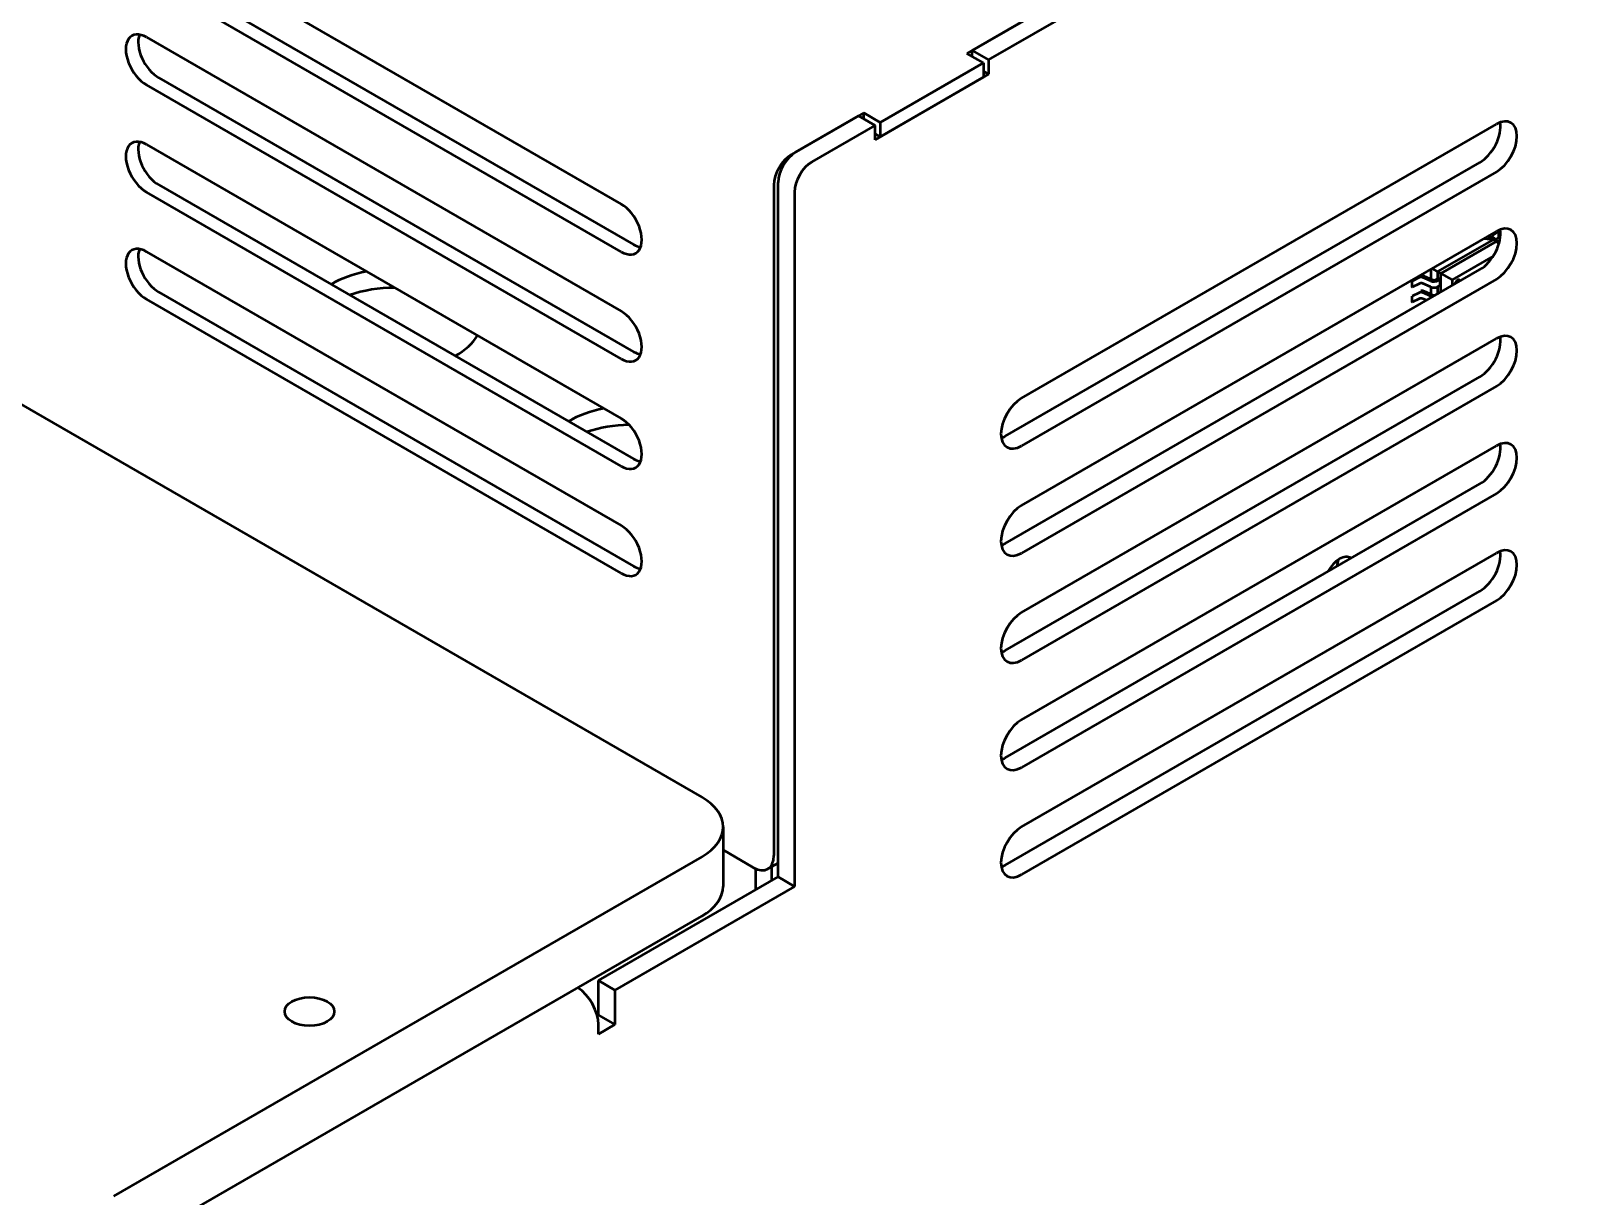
# Model space of a CAD drawing. Header units: millimetres. Extents: x 2121 to 4904, y 892 to 1933.
# Drawn here: x 3021.1 to 3100.4, y 1598.8 to 1658.7 of the extents above; entities that cross this region are included whole.
import ezdxf

# ---------------------------------------------------------------- set-up
doc = ezdxf.new("R2010")
doc.units = ezdxf.units.MM
doc.header["$LTSCALE"] = 1.8
doc.layers.add('외형선(ISO)', color=7, linetype='Continuous', lineweight=50)

msp = doc.modelspace()

# ---------------------------------------------------------------- linework, layer by layer
at = {"layer": '외형선(ISO)', "color": 7}
for p, q in [((3069.485, 1657.741), (3170.301, 1715.947)), ((3070.333, 1657.251), (3171.149, 1715.457)), ((2951.115, 1679.664), (3055.59, 1619.346)), ((3085.766, 1667.141), (3069.22, 1657.588)), ((3027.058, 1663.926), (3051.454, 1649.842)), ((3051.454, 1647.392), (3027.058, 1661.477)), ((3027.695, 1661.844), (3052.09, 1647.76)), ((3027.058, 1658.415), (3051.454, 1644.33)), ((3070.068, 1657.098), (3069.22, 1657.588)), ((3069.485, 1657.435), (3069.485, 1657.741)), ((3069.485, 1657.741), (3070.333, 1657.251)), ((3064.765, 1654.036), (3070.068, 1657.098)), ((3070.068, 1657.098), (3070.068, 1656.363)), ((3070.333, 1657.251), (3070.333, 1656.517)), ((3051.454, 1641.881), (3027.058, 1655.965)), ((3027.695, 1656.333), (3052.09, 1642.248)), ((3070.333, 1656.517), (3064.5, 1653.149)), ((3064.765, 1653.302), (3070.068, 1656.363)), ((3070.333, 1656.517), (3070.068, 1656.67)), ((3063.916, 1654.526), (3060.204, 1652.383)), ((3060.416, 1652.506), (3063.651, 1654.373)), ((3064.5, 1653.883), (3063.651, 1654.373)), ((3063.916, 1654.526), (3064.765, 1654.036)), ((3063.916, 1654.22), (3063.916, 1654.526)), ((3061.265, 1652.016), (3064.5, 1653.883)), ((3064.5, 1653.149), (3064.5, 1653.883)), ((3064.765, 1654.036), (3064.765, 1653.302)), ((3072.03, 1639.86), (3096.426, 1653.945)), ((3027.058, 1652.904), (3051.454, 1638.819)), ((3064.5, 1653.455), (3064.765, 1653.302)), ((3071.182, 1637.9), (3095.577, 1651.985)), ((3096.426, 1651.495), (3072.03, 1637.411)), ((3051.454, 1636.37), (3027.058, 1650.454)), ((3027.695, 1650.822), (3052.09, 1636.737)), ((3059.303, 1650.822), (3059.303, 1616.345)), ((3059.515, 1615.243), (3059.515, 1650.944)), ((3060.363, 1650.454), (3060.363, 1614.753)), ((3072.03, 1634.349), (3096.426, 1648.433)), ((3096.272, 1648.026), (3093.403, 1646.37)), ((3095.794, 1648.069), (3096.272, 1648.026)), ((3096.074, 1648.044), (3096.074, 1648.189)), ((3096.205, 1648.032), (3096.133, 1648.087)), ((3096.54, 1647.905), (3096.241, 1648.134)), ((3096.248, 1648.249), (3096.554, 1648.451)), ((3096.272, 1648.026), (3096.447, 1647.925)), ((3096.382, 1648.026), (3096.554, 1648.14)), ((3096.531, 1648.463), (3096.554, 1648.451)), ((3096.554, 1648.14), (3096.554, 1648.451)), ((3027.058, 1647.392), (3051.454, 1633.308)), ((3093.578, 1646.269), (3096.447, 1647.925)), ((3096.551, 1647.776), (3096.447, 1647.925)), ((3071.182, 1632.389), (3095.577, 1646.474)), ((3093.073, 1645.977), (3093.073, 1646.497)), ((3093.403, 1646.37), (3093.127, 1646.529)), ((3093.403, 1646.37), (3093.578, 1646.269)), ((3093.403, 1646.37), (3093.403, 1645.998)), ((3096.262, 1647.158), (3094.149, 1645.939)), ((3096.426, 1645.984), (3072.03, 1631.899)), ((3092.083, 1645.895), (3092.103, 1645.882)), ((3092.083, 1645.584), (3092.103, 1645.571)), ((3092.454, 1646.058), (3092.103, 1645.882)), ((3092.103, 1645.571), (3092.103, 1645.882)), ((3092.454, 1645.747), (3092.103, 1645.571)), ((3093.049, 1645.89), (3092.652, 1646.062)), ((3093.049, 1645.579), (3092.652, 1645.751)), ((3093.13, 1645.952), (3092.734, 1646.124)), ((3093.443, 1646.021), (3093.336, 1645.96)), ((3093.403, 1645.579), (3093.403, 1645.221)), ((3093.538, 1645.966), (3093.432, 1645.905)), ((3093.538, 1645.655), (3093.432, 1645.594)), ((3093.538, 1645.966), (3093.443, 1646.021)), ((3093.538, 1645.655), (3093.538, 1645.966)), ((3093.578, 1645.319), (3093.578, 1646.269)), ((3093.578, 1646.269), (3094.149, 1645.939)), ((3094.149, 1645.939), (3094.149, 1645.649)), ((3051.454, 1630.858), (3027.058, 1644.943)), ((3027.695, 1645.31), (3052.09, 1631.226)), ((3092.083, 1645.117), (3092.103, 1645.104)), ((3092.083, 1644.806), (3092.103, 1644.793)), ((3092.454, 1645.281), (3092.103, 1645.104)), ((3092.103, 1644.793), (3092.103, 1645.104)), ((3092.454, 1644.969), (3092.103, 1644.793)), ((3093.049, 1645.112), (3092.652, 1645.285)), ((3092.838, 1644.892), (3092.652, 1644.973)), ((3093.13, 1645.174), (3092.734, 1645.347)), ((3093.073, 1645.199), (3093.073, 1645.569)), ((3093.443, 1645.244), (3093.336, 1645.182)), ((3093.445, 1645.243), (3093.443, 1645.244)), ((3072.03, 1628.837), (3096.426, 1642.922)), ((3071.182, 1626.878), (3095.577, 1640.962)), ((3096.426, 1640.472), (3072.03, 1626.388)), ((3072.03, 1623.326), (3096.426, 1637.411)), ((3071.182, 1621.366), (3095.577, 1635.451)), ((3096.426, 1634.961), (3072.03, 1620.877)), ((3072.03, 1617.815), (3096.426, 1631.899)), ((3071.182, 1615.855), (3095.577, 1629.94)), ((3096.426, 1629.45), (3072.03, 1615.365)), ((3056.689, 1617.815), (3056.689, 1614.753)), ((3055.59, 1616.284), (3025.361, 1598.831)), ((3058.242, 1615.733), (3056.689, 1616.629)), ((3058.348, 1615.677), (3058.348, 1614.569)), ((3059.515, 1615.96), (3058.992, 1615.658)), ((3059.196, 1615.059), (3059.196, 1615.776)), ((3050.287, 1609.915), (3059.515, 1615.243)), ((3060.363, 1614.753), (3051.135, 1609.425)), ((3060.363, 1614.753), (3059.515, 1615.243)), ((3025.361, 1595.769), (3055.59, 1613.222)), ((3050.287, 1608.139), (3050.287, 1609.915)), ((3050.287, 1609.915), (3051.135, 1609.425)), ((3051.135, 1609.425), (3051.135, 1607.649)), ((3050.226, 1608.104), (3050.287, 1608.139)), ((3050.287, 1608.139), (3051.135, 1607.649)), ((3051.135, 1607.649), (3050.287, 1607.159)), ((3050.287, 1607.159), (3050.287, 1607.649))]:
    msp.add_line(p, q, dxfattribs=at)
for centre, major_axis, start_param, end_param in [((3027.058, 1657.19), (-0.75, 1.299), 5.497787, 8.63938), ((3027.695, 1657.558), (0.75, -1.299), 3.579742, 5.497787), ((3095.577, 1653.21), (0.75, 1.299), 3.926991, 5.681921), ((3096.426, 1652.72), (0.75, 1.299), 3.926991, 7.068583), ((3027.058, 1651.679), (-0.75, 1.299), 5.497787, 8.63938), ((3027.695, 1652.046), (0.75, -1.299), 3.579742, 5.497787), ((3060.204, 1651.342), (-0.637, -1.104), 3.926991, 5.497787), ((3060.416, 1651.465), (-0.637, -1.104), 3.926991, 5.497787), ((3061.265, 1650.975), (0.638, 1.104), 0.785398, 2.356194), ((3051.454, 1648.617), (0.75, -1.299), 5.497787, 8.63938), ((3095.577, 1647.698), (0.75, 1.299), 3.926991, 5.681921), ((3096.367, 1648.189), (-0.292, 0), 6.220154, 6.928957), ((3096.367, 1648.189), (-0.157, 0), 5.5676, 6.928957), ((3096.426, 1647.209), (0.75, 1.299), 3.926991, 7.068583), ((3027.058, 1646.167), (-0.75, 1.299), 5.497787, 8.63938), ((3027.695, 1646.535), (0.75, -1.299), 3.579742, 5.497787), ((3052.09, 1648.984), (0.75, -1.299), 5.497787, 5.845036), ((3096.306, 1647.803), (0.292, 0), 0.38807, 0.645772), ((3039.808, 1643.914), (4.5, 0), 1.89688, 2.37953), ((3092.558, 1645.99), (-0.157, 0), 4.066617, 5.427974), ((3092.558, 1645.679), (-0.157, 0), 4.066617, 5.427974), ((3092.558, 1645.99), (-0.292, 0), 4.066617, 4.77542), ((3093.225, 1646.025), (-0.293, 0), 0.925025, 2.356194), ((3093.225, 1645.713), (-0.293, 0), 0.925025, 2.356194), ((3093.225, 1646.025), (-0.158, 0), 0.925025, 2.356194), ((3094.426, 1645.779), (0.094, 0.162), 5.699145, 8.438022), ((3094.4, 1645.794), (0.094, 0.162), 5.497787, 6.141288), ((3039.808, 1642.934), (-4.5, 0), 4.708289, 5.251986), ((3092.558, 1645.212), (-0.157, 0), 4.066617, 5.427974), ((3092.558, 1644.901), (-0.157, 0), 4.066617, 5.427974), ((3092.558, 1645.212), (-0.292, 0), 4.066617, 4.77542), ((3093.225, 1645.247), (-0.293, 0), 0.925025, 1.366228), ((3093.225, 1645.247), (-0.158, 0), 0.925025, 2.356194), ((3051.454, 1643.106), (0.75, -1.299), 5.497787, 8.63938), ((3039.808, 1643.914), (4.5, 0), 5.474452, 5.957101), ((3095.577, 1642.187), (0.75, 1.299), 3.926991, 5.681921), ((3096.426, 1641.697), (0.75, 1.299), 3.926991, 7.068583), ((3052.09, 1643.473), (0.75, -1.299), 5.497787, 5.845036), ((3052.005, 1636.872), (4.5, 0), 1.89688, 2.37953), ((3072.03, 1638.635), (-0.75, -1.299), 3.926991, 7.068583), ((3052.005, 1635.892), (-4.5, 0), 4.744171, 5.251986), ((3051.454, 1637.594), (0.75, -1.299), 5.497787, 8.63938), ((3071.182, 1639.125), (0.75, 1.299), 3.742857, 3.926991), ((3095.577, 1636.676), (0.75, 1.299), 3.926991, 5.681921), ((3096.426, 1636.186), (0.75, 1.299), 3.926991, 7.068583), ((3052.09, 1637.962), (0.75, -1.299), 5.497787, 5.845036), ((3072.03, 1633.124), (-0.75, -1.299), 3.926991, 7.068583), ((3051.454, 1632.083), (0.75, -1.299), 5.497787, 8.63938), ((3071.182, 1633.614), (0.75, 1.299), 3.742857, 3.926991), ((3096.426, 1630.674), (0.75, 1.299), 3.926991, 7.068583), ((3088.365, 1630.674), (0.563, 0.974), 6.227515, 7.909652), ((3087.516, 1631.164), (0.563, 0.974), 5.08627, 5.428678), ((3095.577, 1631.164), (0.75, 1.299), 3.926991, 5.681921), ((3052.09, 1632.45), (0.75, -1.299), 5.497787, 5.845036), ((3072.03, 1627.613), (-0.75, -1.299), 3.926991, 7.068583), ((3071.182, 1628.103), (0.75, 1.299), 3.742857, 3.926991), ((3072.03, 1622.101), (-0.75, -1.299), 3.926991, 7.068583), ((3071.182, 1622.591), (0.75, 1.299), 3.742857, 3.926991), ((3052.939, 1617.815), (3.75, 0), 5.497787, 7.068583), ((3072.03, 1616.59), (-0.75, -1.299), 3.926991, 7.068583), ((3058.242, 1616.957), (0.75, -1.299), 5.497787, 7.068583), ((3071.182, 1617.08), (0.75, 1.299), 3.742857, 3.926991), ((3052.939, 1614.753), (3.75, 0), 5.497787, 6.283185), ((3049.173, 1608.292), (0.787, -1.364), 0.785398, 2.309642)]:
    msp.add_ellipse(centre, major_axis=major_axis, ratio=0.57735, start_param=start_param, end_param=end_param, dxfattribs=at)
msp.add_ellipse((3035.438, 1608.323), major_axis=(1.275, 0), ratio=0.57735, dxfattribs=at)

doc.saveas('drawing.dxf')
